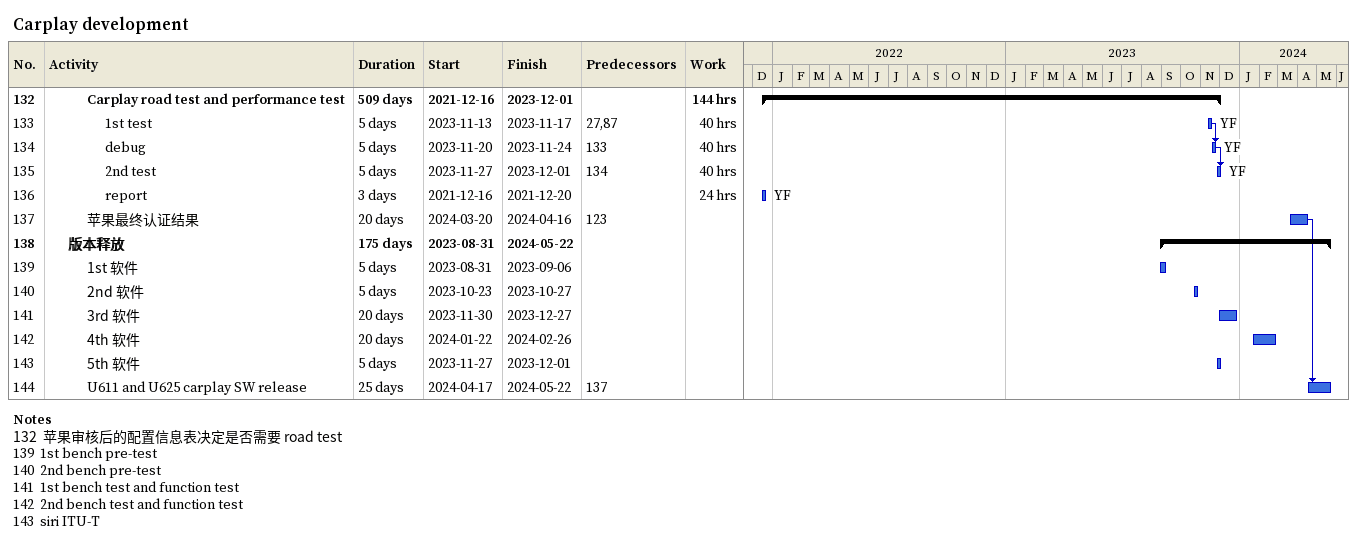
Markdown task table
Carplay development

| ID | Level | Task | Duration | Start | Finish | Predecessors | Resources | Work (h) |
|---|---|---|---|---|---|---|---|---|
| 132 | 3 | **Carplay road test and performance test** | 509d | 2021-12-16 | 2023-12-01 |  |  | 144 |
| 133 | 4 | 1st test | 5d | 2023-11-13 | 2023-11-17 | 27, 87 | YF | 40 |
| 134 | 4 | debug | 5d | 2023-11-20 | 2023-11-24 | 133 | YF | 40 |
| 135 | 4 | 2nd test | 5d | 2023-11-27 | 2023-12-01 | 134 | YF | 40 |
| 136 | 4 | report | 3d | 2021-12-16 | 2021-12-20 |  | YF | 24 |
| 137 | 3 | 苹果最终认证结果 | 20d | 2024-03-20 | 2024-04-16 | 123 |  |  |
| 138 | 2 | **版本释放** | 175d | 2023-08-31 | 2024-05-22 |  |  |  |
| 139 | 3 | 1st 软件 | 5d | 2023-08-31 | 2023-09-06 |  |  |  |
| 140 | 3 | 2nd 软件 | 5d | 2023-10-23 | 2023-10-27 |  |  |  |
| 141 | 3 | 3rd 软件 | 20d | 2023-11-30 | 2023-12-27 |  |  |  |
| 142 | 3 | 4th 软件 | 20d | 2024-01-22 | 2024-02-26 |  |  |  |
| 143 | 3 | 5th 软件 | 5d | 2023-11-27 | 2023-12-01 |  |  |  |
| 144 | 3 | U611 and U625 carplay SW release | 25d | 2024-04-17 | 2024-05-22 | 137 |  |  |

Notes
- 132: 苹果审核后的配置信息表决定是否需要 road test
- 139: 1st bench pre-test
- 140: 2nd bench pre-test
- 141: 1st bench test and function test
- 142: 2nd bench test and function test
- 143: siri ITU-T
